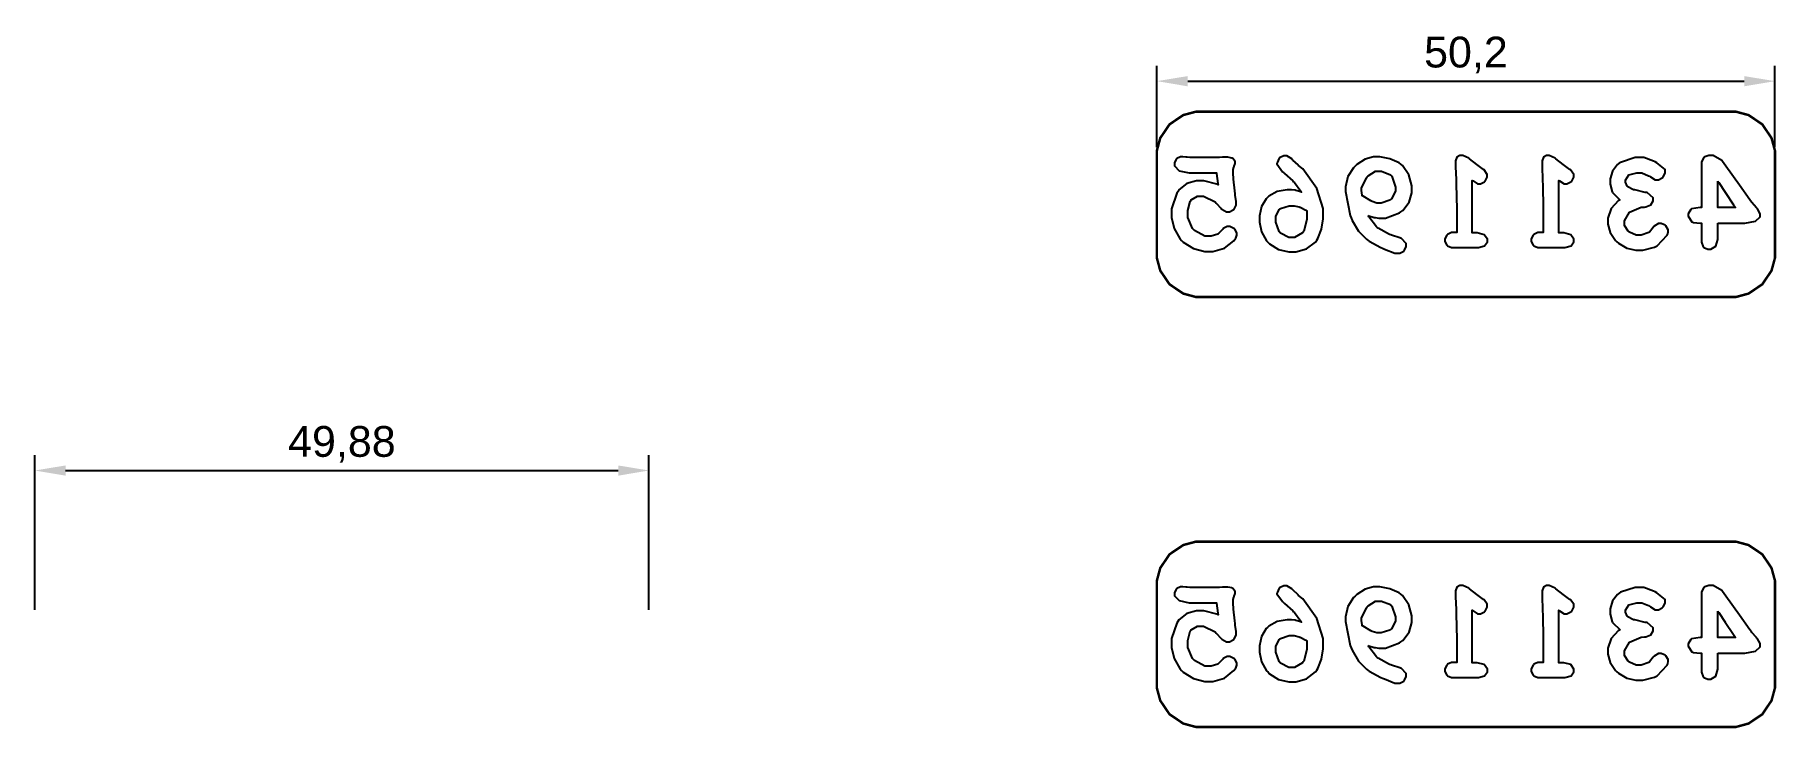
# Model space of a CAD drawing. Header units: millimetres. Extents: x -34 to 107, y -100 to -44.
import ezdxf

# ---------------------------------------------------------------- set-up
doc = ezdxf.new("R2010")
doc.units = ezdxf.units.MM
doc.styles.get("Standard").update_dxf_attribs({"font": 'arial.ttf'})
doc.dimstyles.new('ISO-25', dxfattribs={"dimtxt": 2.5, "dimasz": 2.5, "dimexe": 1.25, "dimexo": 0.625, "dimtad": 1, "dimtxsty": 'Standard', "dimcen": 2.5, "dimadec": 0, "dimazin": 0, "dimtfac": 1, "dimtmove": 0, "dimatfit": 3, "dimfxl": 1, "dimarcsym": 0})

# ---------------------------------------------------------------- blocks, each defined once
blk = doc.blocks.new('*D1')
at = {"color": 0, "lineweight": -2, "transparency": 16777216}
for p, q in [((-34.22, -90.72), (-34.22, -78.14)), ((15.66, -90.72), (15.66, -78.14)), ((-31.72, -79.39), (13.16, -79.39))]:
    blk.add_line(p, q, dxfattribs=at)
at = {"color": 0, "transparency": 16777216}
for points in [[(-31.72, -78.98), (-31.72, -79.81), (-34.22, -79.39)], [(13.16, -78.98), (13.16, -79.81), (15.66, -79.39)]]:
    blk.add_solid(points, dxfattribs=at)
at = {"layer": 'Defpoints', "color": 0, "transparency": 16777216}
for p in [(15.66, -79.39), (-34.22, -91.35), (15.66, -91.35)]:
    blk.add_point(p, dxfattribs=at)
at = {"color": 0, "transparency": 16777216, "insert": (-9.28, -77.26), "char_height": 2.5, "attachment_point": 5}
blk.add_mtext('49,88', dxfattribs=at)
blk = doc.blocks.new('*D2')
at = {"color": 0, "lineweight": -2, "transparency": 16777216}
for p, q in [((56.91, -53.11), (56.91, -46.5)), ((107.11, -53.11), (107.11, -46.5)), ((59.41, -47.75), (104.61, -47.75))]:
    blk.add_line(p, q, dxfattribs=at)
at = {"color": 0, "transparency": 16777216}
for points in [[(59.41, -47.34), (59.41, -48.17), (56.91, -47.75)], [(104.61, -47.34), (104.61, -48.17), (107.11, -47.75)]]:
    blk.add_solid(points, dxfattribs=at)
at = {"layer": 'Defpoints', "color": 0, "transparency": 16777216}
for p in [(107.11, -47.75), (56.91, -53.74), (107.11, -53.74)]:
    blk.add_point(p, dxfattribs=at)
at = {"color": 0, "transparency": 16777216, "insert": (82.01, -45.62), "char_height": 2.5, "attachment_point": 5}
blk.add_mtext('50,2', dxfattribs=at)

msp = doc.modelspace()

# ---------------------------------------------------------------- linework, layer by layer
at = {"color": 0}
for points in [[(60.414, -50.233, 0.201, 0.201, 0), (103.602, -50.233, 0.201, 0.201, 0), (103.942, -50.233, 0.201, 0.201, 0), (104.962, -50.507, 0.201, 0.201, 0), (106.076, -51.26, 0.201, 0.201, 0), (106.829, -52.374, 0.201, 0.201, 0), (107.105, -53.395, 0.201, 0.201, 0), (107.105, -53.736, 0.201, 0.201, 0), (107.105, -61.788, 0.201, 0.201, 0), (107.105, -62.127, 0.201, 0.201, 0), (106.829, -63.147, 0.201, 0.201, 0), (106.076, -64.261, 0.201, 0.201, 0), (104.962, -65.014, 0.201, 0.201, 0), (103.942, -65.29, 0.201, 0.201, 0), (103.602, -65.29, 0.201, 0.201, 0), (60.414, -65.29, 0.201, 0.201, 0), (60.073, -65.29, 0.201, 0.201, 0), (59.053, -65.014, 0.201, 0.201, 0), (57.939, -64.261, 0.201, 0.201, 0), (57.184, -63.147, 0.201, 0.201, 0), (56.909, -62.127, 0.201, 0.201, 0), (56.909, -61.788, 0.201, 0.201, 0), (56.909, -53.736, 0.201, 0.201, 0), (56.909, -53.395, 0.201, 0.201, 0), (57.184, -52.374, 0.201, 0.201, 0), (57.939, -51.26, 0.201, 0.201, 0), (59.053, -50.507, 0.201, 0.201, 0), (60.073, -50.233, 0.201, 0.201, 0), (60.414, -50.233, 0.201, 0.201, 0)], [(60.414, -85.172, 0.201, 0.201, 0), (103.602, -85.172, 0.201, 0.201, 0), (103.942, -85.172, 0.201, 0.201, 0), (104.962, -85.447, 0.201, 0.201, 0), (106.076, -86.2, 0.201, 0.201, 0), (106.829, -87.314, 0.201, 0.201, 0), (107.105, -88.334, 0.201, 0.201, 0), (107.105, -88.675, 0.201, 0.201, 0), (107.105, -96.727, 0.201, 0.201, 0), (107.105, -97.067, 0.201, 0.201, 0), (106.829, -98.087, 0.201, 0.201, 0), (106.076, -99.201, 0.201, 0.201, 0), (104.962, -99.953, 0.201, 0.201, 0), (103.942, -100.23, 0.201, 0.201, 0), (103.602, -100.23, 0.201, 0.201, 0), (60.414, -100.23, 0.201, 0.201, 0), (60.073, -100.23, 0.201, 0.201, 0), (59.053, -99.953, 0.201, 0.201, 0), (57.939, -99.201, 0.201, 0.201, 0), (57.184, -98.087, 0.201, 0.201, 0), (56.909, -97.067, 0.201, 0.201, 0), (56.909, -96.727, 0.201, 0.201, 0), (56.909, -88.675, 0.201, 0.201, 0), (56.909, -88.334, 0.201, 0.201, 0), (57.184, -87.314, 0.201, 0.201, 0), (57.939, -86.2, 0.201, 0.201, 0), (59.053, -85.447, 0.201, 0.201, 0), (60.073, -85.172, 0.201, 0.201, 0), (60.414, -85.172, 0.201, 0.201, 0)]]:
    msp.add_lwpolyline(points, format="xyseb", close=True, dxfattribs=at)
for points in [[(61.126, -61.584), (61.443, -61.584), (62.399, -61.323), (63.172, -60.716), (63.288, -60.542), (63.309, -60.511), (63.408, -60.271), (63.408, -60.192), (63.408, -60.081), (63.234, -59.781), (63.201, -59.751), (63.166, -59.72), (62.84, -59.57), (62.731, -59.57), (62.615, -59.57), (62.303, -59.736), (62.272, -59.771), (62.214, -59.829), (61.912, -60.14), (61.908, -60.145), (61.86, -60.179), (61.307, -60.347), (61.124, -60.347), (60.816, -60.347), (59.973, -59.893), (59.892, -59.803), (59.813, -59.714), (59.418, -58.829), (59.418, -58.533), (59.418, -58.264), (59.615, -57.517), (59.656, -57.458), (59.695, -57.397), (60.2, -57.102), (60.37, -57.102), (60.708, -57.102), (61.637, -57.563), (61.724, -57.656), (61.757, -57.692), (62.096, -58.074), (62.131, -58.113), (62.174, -58.154), (62.556, -58.36), (62.685, -58.36), (62.801, -58.36), (63.116, -58.203), (63.15, -58.172), (63.181, -58.14), (63.34, -57.833), (63.34, -57.731), (63.34, -57.521), (63.272, -57.014), (63.259, -56.894), (63.233, -56.658), (63.142, -55.719), (63.104, -55.191), (63.104, -55.016), (63.104, -54.937), (63.172, -54.732), (63.187, -54.699), (63.199, -54.664), (63.272, -54.45), (63.272, -54.379), (63.272, -54.287), (63.067, -54.035), (63.026, -54.014), (62.993, -53.998), (62.678, -53.918), (62.574, -53.918), (62.5, -53.918), (62.316, -53.931), (62.285, -53.935), (62.251, -53.937), (61.995, -53.953), (61.995, -53.953), (59.686, -53.957), (59.593, -53.957), (59.363, -53.931), (59.317, -53.927), (59.269, -53.922), (59.022, -53.898), (58.941, -53.898), (58.833, -53.898), (58.542, -54.036), (58.514, -54.064), (58.485, -54.092), (58.346, -54.391), (58.346, -54.49), (58.346, -54.623), (58.709, -55.025), (59.529, -55.206), (59.802, -55.206), (59.874, -55.206), (60.064, -55.2), (60.093, -55.2), (60.121, -55.198), (60.274, -55.197), (60.325, -55.197), (61.757, -55.197), (61.759, -55.244), (61.856, -56.056), (61.875, -56.17), (61.77, -56.119), (60.722, -55.864), (60.374, -55.864), (60.117, -55.864), (59.348, -56.08), (58.702, -56.587), (58.603, -56.733), (58.518, -56.851), (58.101, -58.113), (58.101, -58.533), (58.101, -58.83), (58.302, -59.723), (58.772, -60.548), (58.907, -60.692), (59.045, -60.839), (59.881, -61.362), (60.814, -61.584), (61.126, -61.584)], [(67.889, -61.625), (68.182, -61.625), (69.067, -61.383), (69.785, -60.823), (69.894, -60.664), (69.979, -60.535), (70.281, -59.775), (70.41, -58.928), (70.41, -58.648), (70.41, -58.102), (69.912, -56.466), (68.752, -54.883), (68.42, -54.597), (68.377, -54.556), (67.96, -54.16), (67.92, -54.121), (67.861, -54.068), (67.47, -53.809), (67.341, -53.809), (67.225, -53.809), (66.909, -53.959), (66.876, -53.99), (66.843, -54.02), (66.667, -54.381), (66.665, -54.424), (66.664, -54.462), (67.119, -55.108), (67.213, -55.198), (67.28, -55.26), (67.94, -55.862), (68.007, -55.923), (68.078, -55.995), (68.612, -56.698), (68.645, -56.768), (68.601, -56.752), (68.2, -56.626), (68.163, -56.619), (68.125, -56.611), (67.846, -56.573), (67.754, -56.573), (67.486, -56.573), (66.69, -56.728), (66.007, -57.093), (65.898, -57.198), (65.788, -57.301), (65.406, -57.947), (65.241, -58.694), (65.241, -58.943), (65.241, -59.207), (65.413, -59.998), (65.819, -60.723), (65.935, -60.849), (66.057, -60.978), (66.789, -61.43), (67.614, -61.625), (67.889, -61.625)], [(74.075, -58.681), (74.123, -58.698), (74.57, -58.821), (74.61, -58.83), (74.649, -58.838), (74.944, -58.882), (75.044, -58.882), (75.464, -58.882), (76.606, -58.449), (76.726, -58.362), (76.872, -58.257), (77.388, -57.593), (77.61, -56.813), (77.61, -56.554), (77.61, -56.253), (77.383, -55.357), (76.859, -54.61), (76.71, -54.496), (76.582, -54.396), (75.835, -54.055), (75.011, -53.909), (74.736, -53.909), (74.507, -53.909), (73.824, -54.093), (73.144, -54.527), (73.02, -54.653), (72.887, -54.782), (72.424, -55.51), (72.224, -56.348), (72.224, -56.532), (72.222, -56.731), (72.609, -58.67), (72.688, -58.858), (72.773, -59.061), (73.289, -59.932), (73.934, -60.601), (74.081, -60.705), (74.142, -60.747), (75.107, -61.264), (75.237, -61.324), (75.387, -61.391), (76.232, -61.732), (76.514, -61.732), (76.632, -61.732), (76.953, -61.562), (76.986, -61.529), (77.014, -61.498), (77.158, -61.193), (77.158, -61.092), (77.158, -60.944), (76.772, -60.537), (76.696, -60.503), (76.63, -60.481), (75.974, -60.271), (75.909, -60.251), (75.791, -60.207), (74.872, -59.697), (74.806, -59.642), (74.74, -59.585), (74.129, -58.785), (74.075, -58.681)], [(74.876, -55.058), (75.142, -55.058), (75.881, -55.351), (75.942, -55.411), (76.001, -55.468), (76.3, -56.353), (76.302, -56.471), (76.302, -56.694), (75.953, -57.312), (75.885, -57.366), (75.821, -57.414), (75.134, -57.654), (74.905, -57.654), (74.763, -57.654), (74.391, -57.528), (74.337, -57.504), (74.282, -57.478), (73.659, -57.108), (73.59, -57.06), (73.581, -57.002), (73.541, -56.648), (73.541, -56.532), (73.541, -56.447), (73.922, -55.617), (73.998, -55.536), (74.072, -55.455), (74.675, -55.058), (74.876, -55.058)], [(80.945, -61.28), (82.85, -61.28), (83.02, -61.28), (83.529, -61.136), (83.758, -60.815), (83.758, -60.71), (83.758, -60.588), (83.503, -60.227), (82.929, -60.066), (82.74, -60.066), (82.686, -60.066), (82.546, -60.07), (82.527, -60.072), (82.527, -55.813), (82.597, -55.859), (82.955, -56.1), (83.075, -56.1), (83.191, -56.1), (83.512, -55.94), (83.546, -55.909), (83.579, -55.875), (83.747, -55.566), (83.747, -55.462), (83.747, -55.326), (83.479, -54.966), (83.426, -54.92), (82.883, -54.529), (82.299, -54.059), (82.238, -54.014), (81.762, -53.8), (81.603, -53.8), (81.522, -53.8), (81.279, -53.929), (81.172, -54.221), (81.172, -54.319), (81.172, -54.721), (81.209, -55.754), (81.216, -55.927), (81.223, -56.099), (81.26, -58.19), (81.26, -58.889), (81.26, -60.052), (80.945, -60.052), (80.826, -60.052), (80.509, -60.199), (80.478, -60.229), (80.445, -60.257), (80.288, -60.563), (80.288, -60.666), (80.288, -60.774), (80.445, -61.074), (80.478, -61.103), (80.509, -61.132), (80.836, -61.28), (80.945, -61.28)], [(87.966, -61.28), (89.871, -61.28), (90.04, -61.28), (90.551, -61.136), (90.779, -60.815), (90.779, -60.71), (90.779, -60.588), (90.524, -60.227), (89.952, -60.066), (89.762, -60.066), (89.709, -60.066), (89.568, -60.07), (89.55, -60.072), (89.55, -55.813), (89.62, -55.859), (89.978, -56.1), (90.098, -56.1), (90.214, -56.1), (90.535, -55.94), (90.568, -55.909), (90.601, -55.875), (90.769, -55.566), (90.769, -55.462), (90.769, -55.326), (90.502, -54.966), (90.448, -54.92), (89.906, -54.529), (89.321, -54.059), (89.26, -54.014), (88.782, -53.8), (88.624, -53.8), (88.543, -53.8), (88.301, -53.929), (88.194, -54.221), (88.194, -54.319), (88.194, -54.721), (88.231, -55.754), (88.238, -55.927), (88.246, -56.099), (88.283, -58.19), (88.283, -58.889), (88.283, -60.052), (87.966, -60.052), (87.847, -60.052), (87.53, -60.199), (87.499, -60.229), (87.467, -60.257), (87.309, -60.563), (87.309, -60.666), (87.309, -60.774), (87.467, -61.074), (87.499, -61.103), (87.53, -61.132), (87.857, -61.28), (87.966, -61.28)], [(94.538, -57.391), (94.372, -57.482), (93.792, -58.107), (93.545, -58.893), (93.545, -59.155), (93.545, -59.38), (93.726, -60.059), (94.15, -60.701), (94.272, -60.815), (94.392, -60.928), (95.076, -61.324), (95.797, -61.496), (96.039, -61.496), (96.388, -61.496), (97.329, -61.238), (97.434, -61.186), (97.552, -61.124), (98.358, -60.26), (98.4, -60.147), (98.406, -60.131), (98.439, -59.982), (98.439, -59.934), (98.439, -59.821), (98.258, -59.516), (98.223, -59.487), (98.188, -59.459), (97.867, -59.325), (97.762, -59.325), (97.64, -59.325), (97.305, -59.524), (97.275, -59.565), (97.224, -59.633), (96.925, -60.009), (96.918, -60.017), (96.868, -60.055), (96.244, -60.258), (96.037, -60.258), (95.836, -60.258), (95.292, -60.029), (95.235, -59.986), (95.178, -59.939), (94.892, -59.48), (94.892, -59.329), (94.892, -59.094), (95.294, -58.393), (96.235, -58.004), (96.504, -57.979), (96.622, -57.967), (97.034, -57.796), (97.211, -57.489), (97.211, -57.388), (97.211, -57.242), (96.753, -56.838), (96.663, -56.809), (96.576, -56.789), (95.715, -56.591), (95.63, -56.573), (95.575, -56.554), (95.165, -56.333), (95.139, -56.307), (95.111, -56.28), (94.97, -55.953), (94.97, -55.916), (94.966, -55.794), (95.239, -55.376), (95.877, -55.197), (96.091, -55.197), (96.296, -55.197), (96.84, -55.433), (96.916, -55.481), (96.989, -55.527), (97.391, -55.767), (97.526, -55.767), (97.642, -55.767), (97.96, -55.6), (97.993, -55.569), (98.024, -55.536), (98.184, -55.226), (98.184, -55.125), (98.184, -54.922), (97.511, -54.383), (97.377, -54.317), (97.255, -54.256), (96.466, -53.957), (96.204, -53.957), (95.764, -53.957), (94.558, -54.348), (94.447, -54.427), (94.325, -54.514), (93.903, -55.055), (93.722, -55.691), (93.722, -55.905), (93.722, -56.128), (93.89, -56.74), (93.926, -56.803), (93.959, -56.864), (94.47, -57.355), (94.538, -57.391)], [(102.464, -59.295), (104.375, -59.295), (104.663, -59.295), (105.528, -59.137), (105.913, -58.783), (105.913, -58.666), (105.913, -58.519), (105.69, -58.13), (105.646, -58.076), (105.609, -58.034), (105.237, -57.613), (105.2, -57.571), (105.07, -57.386), (104.226, -56.198), (103.11, -54.653), (102.848, -54.291), (102.785, -54.206), (102.099, -53.791), (101.872, -53.791), (101.748, -53.791), (101.416, -53.909), (101.383, -53.935), (101.341, -53.963), (101.138, -54.306), (101.138, -54.42), (101.138, -58.026), (101.033, -58.028), (100.335, -58.137), (100.301, -58.156), (100.262, -58.177), (100.066, -58.543), (100.066, -58.666), (100.064, -58.731), (100.367, -59.187), (100.429, -59.212), (100.472, -59.229), (101.062, -59.297), (101.138, -59.295), (101.134, -59.41), (101.138, -60.662), (101.141, -60.797), (101.141, -60.841), (101.286, -61.205), (101.315, -61.234), (101.343, -61.262), (101.662, -61.407), (101.769, -61.407), (101.901, -61.407), (102.306, -61.166), (102.469, -60.605), (102.464, -60.445), (102.464, -59.295)], [(102.464, -55.874), (102.54, -55.995), (103.051, -56.778), (103.727, -57.788), (103.89, -58.026), (102.464, -58.026), (102.464, -55.874)], [(67.889, -57.869), (68.047, -57.869), (68.479, -57.963), (68.527, -57.984), (68.551, -57.993), (69.008, -58.248), (69.075, -58.288), (69.077, -58.32), (69.093, -58.569), (69.093, -58.651), (69.093, -58.991), (68.835, -59.935), (68.785, -60.011), (68.733, -60.087), (68.08, -60.465), (67.863, -60.465), (67.619, -60.465), (66.946, -60.112), (66.889, -60.043), (66.834, -59.974), (66.558, -59.201), (66.558, -58.945), (66.558, -58.742), (66.834, -58.183), (66.889, -58.139), (66.944, -58.093), (67.652, -57.869), (67.889, -57.869)], [(61.126, -96.524), (61.443, -96.524), (62.399, -96.263), (63.172, -95.655), (63.288, -95.482), (63.309, -95.451), (63.408, -95.211), (63.408, -95.132), (63.408, -95.021), (63.234, -94.72), (63.201, -94.69), (63.166, -94.659), (62.84, -94.51), (62.731, -94.51), (62.615, -94.51), (62.303, -94.676), (62.272, -94.711), (62.214, -94.768), (61.912, -95.08), (61.908, -95.085), (61.86, -95.119), (61.307, -95.286), (61.124, -95.286), (60.816, -95.286), (59.973, -94.832), (59.892, -94.742), (59.813, -94.654), (59.418, -93.768), (59.418, -93.473), (59.418, -93.204), (59.615, -92.457), (59.656, -92.398), (59.695, -92.337), (60.2, -92.042), (60.37, -92.042), (60.708, -92.042), (61.637, -92.503), (61.724, -92.595), (61.757, -92.632), (62.096, -93.014), (62.131, -93.053), (62.174, -93.093), (62.556, -93.3), (62.685, -93.3), (62.801, -93.3), (63.116, -93.143), (63.15, -93.112), (63.181, -93.08), (63.34, -92.772), (63.34, -92.671), (63.34, -92.461), (63.272, -91.953), (63.259, -91.834), (63.233, -91.597), (63.142, -90.658), (63.104, -90.131), (63.104, -89.956), (63.104, -89.876), (63.172, -89.672), (63.187, -89.638), (63.199, -89.603), (63.272, -89.389), (63.272, -89.319), (63.272, -89.227), (63.067, -88.974), (63.026, -88.954), (62.993, -88.937), (62.678, -88.858), (62.574, -88.858), (62.5, -88.858), (62.316, -88.871), (62.285, -88.875), (62.251, -88.876), (61.995, -88.893), (61.995, -88.893), (59.686, -88.897), (59.593, -88.897), (59.363, -88.871), (59.317, -88.867), (59.269, -88.862), (59.022, -88.838), (58.941, -88.838), (58.833, -88.838), (58.542, -88.976), (58.514, -89.004), (58.485, -89.031), (58.346, -89.33), (58.346, -89.43), (58.346, -89.562), (58.709, -89.965), (59.529, -90.145), (59.802, -90.145), (59.874, -90.145), (60.064, -90.14), (60.093, -90.14), (60.121, -90.138), (60.274, -90.136), (60.325, -90.136), (61.757, -90.136), (61.759, -90.184), (61.856, -90.996), (61.875, -91.11), (61.77, -91.058), (60.722, -90.804), (60.374, -90.804), (60.117, -90.804), (59.348, -91.02), (58.702, -91.527), (58.603, -91.673), (58.518, -91.791), (58.101, -93.053), (58.101, -93.473), (58.101, -93.77), (58.302, -94.663), (58.772, -95.488), (58.907, -95.631), (59.045, -95.779), (59.881, -96.301), (60.814, -96.524), (61.126, -96.524)], [(67.889, -96.565), (68.182, -96.565), (69.067, -96.323), (69.785, -95.762), (69.894, -95.604), (69.979, -95.475), (70.281, -94.715), (70.41, -93.868), (70.41, -93.588), (70.41, -93.041), (69.912, -91.405), (68.752, -89.823), (68.42, -89.537), (68.377, -89.496), (67.96, -89.1), (67.92, -89.061), (67.861, -89.007), (67.47, -88.749), (67.341, -88.749), (67.225, -88.749), (66.909, -88.899), (66.876, -88.93), (66.843, -88.96), (66.667, -89.321), (66.665, -89.363), (66.664, -89.402), (67.119, -90.048), (67.213, -90.138), (67.28, -90.199), (67.94, -90.802), (68.007, -90.863), (68.078, -90.935), (68.612, -91.638), (68.645, -91.708), (68.601, -91.691), (68.2, -91.566), (68.163, -91.559), (68.125, -91.551), (67.846, -91.512), (67.754, -91.512), (67.486, -91.512), (66.69, -91.667), (66.007, -92.033), (65.898, -92.138), (65.788, -92.241), (65.406, -92.887), (65.241, -93.634), (65.241, -93.883), (65.241, -94.146), (65.413, -94.938), (65.819, -95.663), (65.935, -95.788), (66.057, -95.917), (66.789, -96.369), (67.614, -96.565), (67.889, -96.565)], [(74.075, -93.621), (74.123, -93.637), (74.57, -93.761), (74.61, -93.77), (74.649, -93.778), (74.944, -93.822), (75.044, -93.822), (75.464, -93.822), (76.606, -93.389), (76.726, -93.302), (76.872, -93.196), (77.388, -92.532), (77.61, -91.752), (77.61, -91.494), (77.61, -91.193), (77.383, -90.297), (76.859, -89.55), (76.71, -89.436), (76.582, -89.336), (75.835, -88.995), (75.011, -88.848), (74.736, -88.848), (74.507, -88.848), (73.824, -89.033), (73.144, -89.467), (73.02, -89.592), (72.887, -89.721), (72.424, -90.45), (72.224, -91.287), (72.224, -91.472), (72.222, -91.671), (72.609, -93.61), (72.688, -93.798), (72.773, -94.001), (73.289, -94.871), (73.934, -95.541), (74.081, -95.644), (74.142, -95.687), (75.107, -96.203), (75.237, -96.264), (75.387, -96.331), (76.232, -96.672), (76.514, -96.672), (76.632, -96.672), (76.953, -96.502), (76.986, -96.469), (77.014, -96.438), (77.158, -96.133), (77.158, -96.032), (77.158, -95.884), (76.772, -95.477), (76.696, -95.443), (76.63, -95.421), (75.974, -95.211), (75.909, -95.191), (75.791, -95.146), (74.872, -94.637), (74.806, -94.582), (74.74, -94.525), (74.129, -93.724), (74.075, -93.621)], [(80.945, -96.22), (82.85, -96.22), (83.02, -96.22), (83.529, -96.076), (83.758, -95.755), (83.758, -95.65), (83.758, -95.528), (83.503, -95.166), (82.929, -95.006), (82.74, -95.006), (82.686, -95.006), (82.546, -95.01), (82.527, -95.012), (82.527, -90.752), (82.597, -90.798), (82.955, -91.04), (83.075, -91.04), (83.191, -91.04), (83.512, -90.88), (83.546, -90.848), (83.579, -90.815), (83.747, -90.505), (83.747, -90.402), (83.747, -90.265), (83.479, -89.906), (83.426, -89.86), (82.883, -89.469), (82.299, -88.998), (82.238, -88.954), (81.762, -88.74), (81.603, -88.74), (81.522, -88.74), (81.279, -88.869), (81.172, -89.161), (81.172, -89.259), (81.172, -89.66), (81.209, -90.694), (81.216, -90.867), (81.223, -91.038), (81.26, -93.13), (81.26, -93.829), (81.26, -94.991), (80.945, -94.991), (80.826, -94.991), (80.509, -95.139), (80.478, -95.168), (80.445, -95.196), (80.288, -95.502), (80.288, -95.606), (80.288, -95.714), (80.445, -96.013), (80.478, -96.043), (80.509, -96.072), (80.836, -96.22), (80.945, -96.22)], [(87.966, -96.22), (89.871, -96.22), (90.04, -96.22), (90.551, -96.076), (90.779, -95.755), (90.779, -95.65), (90.779, -95.528), (90.524, -95.166), (89.952, -95.006), (89.762, -95.006), (89.709, -95.006), (89.568, -95.01), (89.55, -95.012), (89.55, -90.752), (89.62, -90.798), (89.978, -91.04), (90.098, -91.04), (90.214, -91.04), (90.535, -90.88), (90.568, -90.848), (90.601, -90.815), (90.769, -90.505), (90.769, -90.402), (90.769, -90.265), (90.502, -89.906), (90.448, -89.86), (89.906, -89.469), (89.321, -88.998), (89.26, -88.954), (88.782, -88.74), (88.624, -88.74), (88.543, -88.74), (88.301, -88.869), (88.194, -89.161), (88.194, -89.259), (88.194, -89.66), (88.231, -90.694), (88.238, -90.867), (88.246, -91.038), (88.283, -93.13), (88.283, -93.829), (88.283, -94.991), (87.966, -94.991), (87.847, -94.991), (87.53, -95.139), (87.499, -95.168), (87.467, -95.196), (87.309, -95.502), (87.309, -95.606), (87.309, -95.714), (87.467, -96.013), (87.499, -96.043), (87.53, -96.072), (87.857, -96.22), (87.966, -96.22)], [(94.538, -92.331), (94.372, -92.422), (93.792, -93.047), (93.545, -93.833), (93.545, -94.095), (93.545, -94.32), (93.726, -94.999), (94.15, -95.641), (94.272, -95.755), (94.392, -95.868), (95.076, -96.264), (95.797, -96.436), (96.039, -96.436), (96.388, -96.436), (97.329, -96.178), (97.434, -96.126), (97.552, -96.063), (98.358, -95.2), (98.4, -95.087), (98.406, -95.07), (98.439, -94.921), (98.439, -94.873), (98.439, -94.761), (98.258, -94.456), (98.223, -94.427), (98.188, -94.399), (97.867, -94.265), (97.762, -94.265), (97.64, -94.265), (97.305, -94.464), (97.275, -94.504), (97.224, -94.572), (96.925, -94.949), (96.918, -94.956), (96.868, -94.995), (96.244, -95.198), (96.037, -95.198), (95.836, -95.198), (95.292, -94.969), (95.235, -94.925), (95.178, -94.879), (94.892, -94.419), (94.892, -94.268), (94.892, -94.034), (95.294, -93.333), (96.235, -92.944), (96.504, -92.918), (96.622, -92.907), (97.034, -92.735), (97.211, -92.429), (97.211, -92.328), (97.211, -92.182), (96.753, -91.778), (96.663, -91.749), (96.576, -91.728), (95.715, -91.531), (95.63, -91.512), (95.575, -91.494), (95.165, -91.273), (95.139, -91.247), (95.111, -91.219), (94.97, -90.893), (94.97, -90.856), (94.966, -90.734), (95.239, -90.315), (95.877, -90.136), (96.091, -90.136), (96.296, -90.136), (96.84, -90.372), (96.916, -90.42), (96.989, -90.467), (97.391, -90.706), (97.526, -90.706), (97.642, -90.706), (97.96, -90.54), (97.993, -90.509), (98.024, -90.476), (98.184, -90.166), (98.184, -90.065), (98.184, -89.862), (97.511, -89.323), (97.377, -89.256), (97.255, -89.196), (96.466, -88.897), (96.204, -88.897), (95.764, -88.897), (94.558, -89.288), (94.447, -89.367), (94.325, -89.454), (93.903, -89.994), (93.722, -90.631), (93.722, -90.845), (93.722, -91.068), (93.89, -91.68), (93.926, -91.743), (93.959, -91.804), (94.47, -92.294), (94.538, -92.331)], [(102.464, -94.235), (104.375, -94.235), (104.663, -94.235), (105.528, -94.077), (105.913, -93.722), (105.913, -93.606), (105.913, -93.459), (105.69, -93.069), (105.646, -93.016), (105.609, -92.973), (105.237, -92.553), (105.2, -92.51), (105.07, -92.326), (104.226, -91.138), (103.11, -89.592), (102.848, -89.231), (102.785, -89.146), (102.099, -88.731), (101.872, -88.731), (101.748, -88.731), (101.416, -88.848), (101.383, -88.875), (101.341, -88.903), (101.138, -89.245), (101.138, -89.36), (101.138, -92.966), (101.033, -92.968), (100.335, -93.076), (100.301, -93.095), (100.262, -93.117), (100.066, -93.483), (100.066, -93.606), (100.064, -93.67), (100.367, -94.126), (100.429, -94.152), (100.472, -94.169), (101.062, -94.237), (101.138, -94.235), (101.134, -94.35), (101.138, -95.602), (101.141, -95.737), (101.141, -95.781), (101.286, -96.145), (101.315, -96.174), (101.343, -96.202), (101.662, -96.347), (101.769, -96.347), (101.901, -96.347), (102.306, -96.106), (102.469, -95.545), (102.464, -95.384), (102.464, -94.235)], [(74.876, -89.998), (75.142, -89.998), (75.881, -90.291), (75.942, -90.35), (76.001, -90.407), (76.3, -91.293), (76.302, -91.411), (76.302, -91.634), (75.953, -92.252), (75.885, -92.306), (75.821, -92.354), (75.134, -92.593), (74.905, -92.593), (74.763, -92.593), (74.391, -92.468), (74.337, -92.444), (74.282, -92.418), (73.659, -92.048), (73.59, -91.999), (73.581, -91.942), (73.541, -91.588), (73.541, -91.472), (73.541, -91.387), (73.922, -90.557), (73.998, -90.476), (74.072, -90.395), (74.675, -89.998), (74.876, -89.998)], [(102.464, -90.814), (102.54, -90.935), (103.051, -91.717), (103.727, -92.728), (103.89, -92.966), (102.464, -92.966), (102.464, -90.814)], [(67.889, -92.809), (68.047, -92.809), (68.479, -92.903), (68.527, -92.923), (68.551, -92.933), (69.008, -93.187), (69.075, -93.228), (69.077, -93.259), (69.093, -93.509), (69.093, -93.591), (69.093, -93.931), (68.835, -94.875), (68.785, -94.951), (68.733, -95.026), (68.08, -95.404), (67.863, -95.404), (67.619, -95.404), (66.946, -95.052), (66.889, -94.982), (66.834, -94.914), (66.558, -94.141), (66.558, -93.885), (66.558, -93.682), (66.834, -93.123), (66.889, -93.078), (66.944, -93.033), (67.652, -92.809), (67.889, -92.809)]]:
    msp.add_lwpolyline(points, close=True, dxfattribs=at)

# ---------------------------------------------------------------- dimensions: what is measured, and where the dimension line sits
at = {"color": 1}
dim = msp.add_linear_dim(base=(107.105, -47.752), p1=(56.909, -53.736), p2=(107.105, -53.736), dimstyle='ISO-25', dxfattribs=at)
dim.commit()
dim.dimension.update_dxf_attribs({"geometry": '*D2', "text_midpoint": (82.007, -47.752), "dimtype": 160})
dim = msp.add_linear_dim(base=(15.66, -79.392), p1=(-34.218, -91.345), p2=(15.66, -91.345), dimstyle='ISO-25')
dim.commit()
dim.dimension.update_dxf_attribs({"geometry": '*D1', "text_midpoint": (-9.279, -77.265)})

doc.saveas('drawing.dxf')
